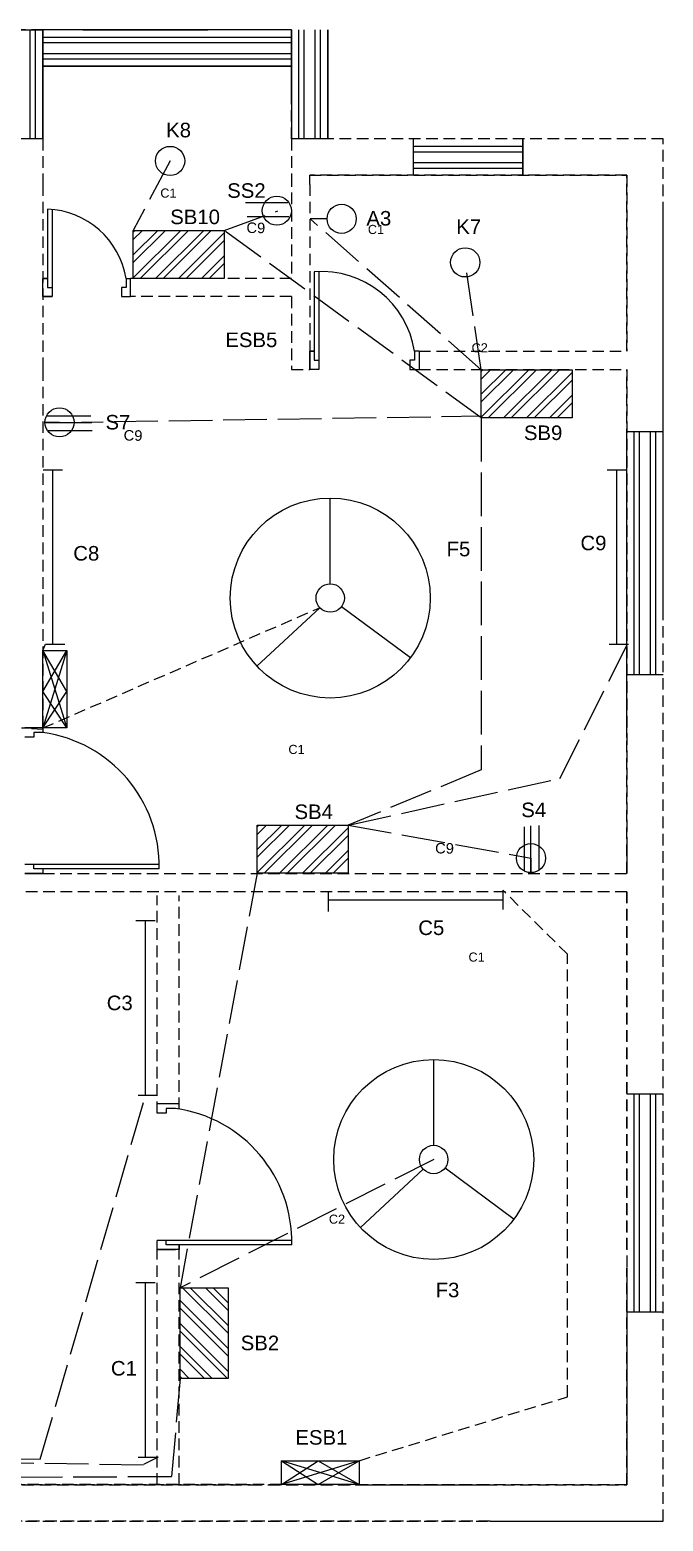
# Model space of a CAD drawing. Header units: millimetres. Extents: x 5814 to 14117, y 764 to 2474.
# Drawn here: x 13924.6 to 14098.6, y 1369.3 to 1779.3 of the extents above; entities that cross this region are included whole.
import ezdxf

# ---------------------------------------------------------------- set-up
doc = ezdxf.new("R2010")
doc.units = ezdxf.units.MM
doc.linetypes.add('ACAD_ISO02W100', pattern=[15, 12, -3])
doc.linetypes.add('HIDDEN2', pattern=[4.7625, 3.175, -1.5875])
doc.layers.get('0').update_dxf_attribs({"linetype": 'HIDDEN2'})
for name, color, linetype in [('conduit', 7, 'ACAD_ISO02W100'), ('doors', 6, 'Continuous'), ('emfittings', 7, 'Continuous'), ('fittinglabels', 7, 'Continuous'), ('fittings', 7, 'Continuous'), ('windows', 40, 'Continuous')]:
    doc.layers.add(name, color=color, linetype=linetype)
doc.layers.add('emconduit', color=1, linetype='HIDDEN2', plot=False)
doc.styles.get("Standard").update_dxf_attribs({"font": 'arial.ttf', "height": 4})

msp = doc.modelspace()

# ---------------------------------------------------------------- hatches: boundary and pattern name
at = {"layer": 'fittings'}
h = msp.add_hatch(dxfattribs=at)
h.set_pattern_fill('ANSI32', color=256, scale=0.468168)
h.set_pattern_definition([(45, (12572.997, 1195.1075), (-3.1532, 3.1532), []), (45, (12575.099, 1195.1075), (-3.1532, 3.1532), [])])
h.paths.add_polyline_path([(13952.99, 1724.164), (13952.99, 1710.936), (13977.94, 1710.936), (13977.94, 1724.164)])
h = msp.add_hatch(dxfattribs=at)
h.set_pattern_fill('ANSI32', color=256, scale=0.468168)
h.set_pattern_definition([(45, (12668.6047, 1156.7656), (-3.1532, 3.1532), []), (45, (12670.707, 1156.7656), (-3.1532, 3.1532), [])])
h.paths.add_polyline_path([(14048.597, 1685.823), (14048.597, 1672.594), (14073.548, 1672.594), (14073.548, 1685.823)])
h = msp.add_hatch(dxfattribs=at)
h.set_pattern_fill('ANSI32', color=256, scale=0.468168)
h.set_pattern_definition([(45, (12607.078, 1031.595), (-3.1532, 3.1532), []), (45, (12609.1803, 1031.595), (-3.1532, 3.1532), [])])
h.paths.add_polyline_path([(13987.071, 1560.652), (13987.071, 1547.424), (14012.021, 1547.424), (14012.021, 1560.652)])
h = msp.add_hatch(dxfattribs=at)
h.set_pattern_fill('ANSI32', color=256, scale=0.468168, angle=90)
h.set_pattern_definition([(135, (14494.902, 28.5334), (-3.1532, -3.1532), []), (135, (14494.902, 30.6356), (-3.1532, -3.1532), [])])
h.paths.add_polyline_path([(13965.845, 1408.526), (13979.073, 1408.526), (13979.073, 1433.477), (13965.845, 1433.477)])

# ---------------------------------------------------------------- linework, layer by layer
for p, q in [((13928.168, 1779.292), (13918.168, 1779.292)), ((13928.168, 1779.292), (13918.168, 1779.292)), ((13928.168, 1749.292), (13928.168, 1779.292)), ((14006.475, 1749.292), (14006.475, 1779.292)), ((13928.168, 1749.292), (13928.168, 1769.292)), ((13996.475, 1749.292), (13996.475, 1769.292)), ((13928.168, 1749.292), (13928.168, 1736.792)), ((13996.475, 1749.292), (13996.475, 1739.292)), ((14098.567, 1749.292), (14006.475, 1749.292)), ((14098.567, 1749.292), (14006.475, 1749.292)), ((14088.567, 1739.292), (14001.475, 1739.292)), ((14001.475, 1736.792), (14001.475, 1739.292)), ((14088.567, 1739.292), (14088.567, 1690.94)), ((14088.567, 1739.292), (14088.567, 1690.94)), ((14098.567, 1369.31), (14098.567, 1729.292)), ((14098.567, 1369.31), (14098.567, 1729.292)), ((14098.567, 1369.31), (14098.567, 1729.292)), ((14098.567, 1369.31), (14098.567, 1729.292)), ((13996.475, 1710.94), (13952.255, 1710.94)), ((13952.255, 1705.94), (13952.255, 1710.94)), ((13996.475, 1705.94), (13952.255, 1705.94)), ((13996.475, 1705.94), (13996.475, 1685.94)), ((14001.475, 1690.94), (14001.475, 1685.94)), ((14031.494, 1690.94), (14088.567, 1690.94)), ((14031.494, 1690.94), (14031.494, 1685.94)), ((13996.475, 1685.94), (14001.475, 1685.94)), ((14031.494, 1685.94), (14088.567, 1685.94)), ((14088.567, 1685.94), (14088.567, 1547.35)), ((14088.567, 1685.94), (14088.567, 1547.35)), ((13923.168, 1587.364), (13928.168, 1587.364)), ((14088.567, 1554.615), (14088.567, 1547.35)), ((13928.168, 1547.35), (13923.168, 1547.35)), ((13928.168, 1547.35), (14088.567, 1547.35)), ((14088.567, 1542.35), (13876.369, 1542.35)), ((14088.567, 1542.35), (13876.369, 1542.35)), ((14088.567, 1542.35), (14088.567, 1443.996)), ((14088.567, 1542.35), (14088.567, 1379.31)), ((14088.567, 1541.35), (14088.567, 1542.35)), ((13959.575, 1481.515), (13959.575, 1541.35)), ((13965.575, 1482.613), (13965.575, 1541.35)), ((13959.575, 1379.31), (13959.575, 1443.996)), ((13959.575, 1379.31), (13959.575, 1443.996)), ((13965.575, 1379.31), (13965.575, 1443.996)), ((14088.567, 1438.996), (14088.567, 1379.292)), ((13646.291, 1379.31), (13985.213, 1379.31)), ((13646.295, 1379.292), (13985.213, 1379.292)), ((13965.575, 1379.31), (13959.575, 1379.31)), ((13985.213, 1379.292), (13990.213, 1379.31)), ((13990.213, 1379.31), (14050.843, 1379.31)), ((13990.213, 1379.31), (14049.797, 1379.31)), ((14016.567, 1379.292), (14050.838, 1379.292)), ((14049.797, 1379.31), (14088.567, 1379.31)), ((14098.567, 1379.31), (14098.567, 1379.292)), ((14098.567, 1379.31), (14098.567, 1379.292)), ((13718.567, 1369.31), (14051.047, 1369.31)), ((13718.567, 1369.31), (14051.047, 1369.31)), ((13718.567, 1369.31), (14051.047, 1369.31)), ((13718.567, 1369.31), (14051.047, 1369.31)), ((14086.067, 1369.31), (14088.567, 1369.31)), ((14086.067, 1369.31), (14088.567, 1369.31)), ((14086.067, 1369.31), (14088.567, 1369.31)), ((14086.067, 1369.31), (14088.567, 1369.31)), ((14086.067, 1369.31), (14088.567, 1369.31)), ((14086.067, 1369.31), (14088.567, 1369.31)), ((14086.067, 1369.31), (14088.567, 1369.31)), ((14086.067, 1369.31), (14088.567, 1369.31))]:
    msp.add_line(p, q)
for points in [[(14098.567, 1619.31), (14098.567, 1749.292), (14006.475, 1749.292)], [(14098.567, 1619.31), (14098.567, 1749.292), (14006.475, 1749.292)], [(13996.475, 1739.292), (13996.475, 1710.94)], [(14088.567, 1690.94), (14088.567, 1739.292), (14001.475, 1739.292)], [(14001.475, 1739.292), (14088.567, 1739.292), (14088.567, 1690.94)], [(14088.567, 1690.94), (14088.567, 1739.292), (14001.475, 1739.292)], [(14088.567, 1690.94), (14088.567, 1739.292), (14001.475, 1739.292)], [(14088.567, 1690.94), (14088.567, 1739.292), (14001.475, 1739.292)], [(13928.168, 1736.792), (13928.168, 1685.94)], [(14001.475, 1736.792), (14001.475, 1685.94)], [(13928.168, 1685.94), (13928.168, 1587.364)], [(13928.168, 1685.94), (13928.168, 1587.364)], [(14088.567, 1547.35), (14088.567, 1685.94)], [(14088.567, 1685.94), (14088.567, 1547.35)], [(14088.567, 1547.35), (14088.567, 1685.94)], [(14088.567, 1542.35), (14088.567, 1443.996)], [(14088.567, 1443.996), (14088.567, 1542.35)], [(14088.567, 1542.35), (14088.567, 1443.996)], [(14088.567, 1438.996), (14088.567, 1379.31), (13990.213, 1379.31)], [(14088.567, 1379.292), (14088.567, 1438.996)], [(14088.567, 1438.996), (14088.567, 1379.31)], [(13985.213, 1379.31), (13646.291, 1379.31)], [(13985.213, 1379.31), (13646.291, 1379.31)], [(13646.295, 1379.292), (13985.213, 1379.292)], [(14050.843, 1379.31), (13990.213, 1379.31)], [(14016.567, 1379.292), (14050.838, 1379.292)], [(14051.047, 1369.31), (13718.567, 1369.31)], [(14051.047, 1369.31), (13718.567, 1369.31)], [(14051.047, 1369.31), (13718.567, 1369.31)], [(14051.047, 1369.31), (13718.567, 1369.31)]]:
    msp.add_lwpolyline(points)
msp.add_arc((14052.567, 1379.292), 36, 179.97214, 180)
at = {"layer": 'conduit'}
for p, q in [((13963.108, 1743.242), (13952.99, 1724.164)), ((13977.94, 1724.164), (13992.715, 1729.539)), ((14048.597, 1685.823), (14001.605, 1727.32)), ((13952.99, 1724.164), (13977.94, 1724.164)), ((14048.597, 1672.594), (13977.94, 1724.164)), ((14048.597, 1685.823), (14044.2, 1715.36)), ((13932.727, 1671.385), (14048.597, 1673.157)), ((14048.597, 1672.594), (14048.597, 1575.827)), ((14070.175, 1573.448), (14088.771, 1610.428)), ((14048.597, 1575.827), (14012.021, 1560.652)), ((14012.078, 1560.674), (14070.175, 1573.448)), ((13987.071, 1560.652), (14012.021, 1560.652)), ((14012.021, 1560.652), (14062.249, 1551.59)), ((13987.071, 1547.419), (13965.845, 1433.477)), ((13927.448, 1386.379), (13956.379, 1486.468)), ((14035.527, 1468.735), (13965.845, 1433.477)), ((13965.845, 1408.526), (13963.511, 1381.496)), ((13955.697, 1384.748), (13752.711, 1387.817)), ((13752.711, 1387.817), (13927.448, 1386.379)), ((13955.873, 1384.987), (13959.887, 1387.034)), ((13963.511, 1381.496), (13711.342, 1380.609))]:
    msp.add_line(p, q, dxfattribs=at)
at = {"layer": 'doors', "color": 215, "true_color": 0xa953a0}
for p, q in [((13929.418, 1729.995), (13929.418, 1708.44)), ((13929.418, 1729.995), (13929.418, 1708.44)), ((13930.668, 1729.914), (13930.668, 1705.94)), ((13930.668, 1729.897), (13930.668, 1705.94)), ((13929.418, 1710.94), (13928.168, 1710.94)), ((13951.005, 1710.94), (13952.255, 1710.94)), ((13951.005, 1710.94), (13951.005, 1708.44)), ((13952.255, 1705.94), (13952.255, 1710.94)), ((14002.725, 1712.752), (14002.725, 1688.44)), ((14002.725, 1709.995), (14002.725, 1688.44)), ((14003.975, 1712.817), (14003.975, 1685.94)), ((14003.975, 1709.897), (14003.975, 1685.94)), ((13928.168, 1705.94), (13930.668, 1705.94)), ((13930.668, 1705.94), (13928.168, 1705.94)), ((13928.168, 1705.94), (13930.668, 1705.94)), ((13929.418, 1708.44), (13930.668, 1708.44)), ((13929.418, 1708.44), (13930.668, 1708.44)), ((13949.755, 1708.44), (13949.755, 1705.94)), ((13951.005, 1708.44), (13949.755, 1708.44)), ((13949.755, 1705.94), (13952.255, 1705.94)), ((13949.755, 1705.94), (13952.255, 1705.94)), ((14001.475, 1690.94), (14002.725, 1690.94)), ((14002.725, 1690.94), (14001.475, 1690.94)), ((14001.475, 1685.94), (14001.475, 1690.94)), ((14001.475, 1690.94), (14001.475, 1685.94)), ((14030.244, 1690.94), (14030.244, 1688.44)), ((14031.494, 1690.94), (14030.244, 1690.94)), ((14030.244, 1690.94), (14030.244, 1688.44)), ((14031.494, 1690.94), (14031.494, 1685.94)), ((14003.975, 1685.94), (14001.475, 1685.94)), ((14002.725, 1688.44), (14003.975, 1688.44)), ((14002.725, 1688.44), (14003.975, 1688.44)), ((14028.994, 1688.44), (14028.994, 1685.94)), ((14030.244, 1688.44), (14028.994, 1688.44)), ((14028.994, 1688.44), (14028.994, 1685.94)), ((14028.994, 1685.94), (14031.494, 1685.94)), ((13928.168, 1587.369), (13923.168, 1587.369)), ((13928.168, 1587.369), (13923.168, 1587.369)), ((13928.168, 1587.369), (13928.168, 1586.119)), ((13928.168, 1587.369), (13928.168, 1586.119)), ((13925.668, 1584.869), (13923.168, 1584.869)), ((13925.668, 1584.869), (13923.168, 1584.869)), ((13928.168, 1586.119), (13925.668, 1586.119)), ((13925.668, 1586.119), (13925.668, 1584.869)), ((13928.168, 1586.119), (13925.668, 1586.119)), ((13925.668, 1586.119), (13925.668, 1584.869)), ((13951.919, 1549.85), (13923.168, 1549.85)), ((13960.092, 1549.85), (13923.168, 1549.85)), ((13925.668, 1548.6), (13925.668, 1549.85)), ((13925.668, 1548.6), (13925.668, 1549.85)), ((13928.168, 1547.35), (13923.168, 1547.35)), ((13951.883, 1548.6), (13925.668, 1548.6)), ((13960.115, 1548.6), (13925.668, 1548.6)), ((13965.575, 1484.015), (13959.575, 1484.015)), ((13959.575, 1481.515), (13959.575, 1484.015)), ((13962.075, 1481.515), (13959.575, 1481.515)), ((13964.575, 1482.765), (13962.075, 1482.765)), ((13962.075, 1482.765), (13962.075, 1481.515)), ((13965.536, 1484.015), (13965.536, 1482.765)), ((13988.326, 1446.496), (13959.575, 1446.496)), ((13996.499, 1446.496), (13959.575, 1446.496)), ((13959.575, 1443.996), (13959.575, 1446.496)), ((13964.575, 1443.996), (13959.575, 1443.996)), ((13959.575, 1443.996), (13964.575, 1443.996)), ((13965.59, 1443.996), (13959.575, 1443.996)), ((13962.075, 1445.246), (13962.075, 1446.496)), ((13962.075, 1445.246), (13962.075, 1446.496)), ((13988.289, 1445.246), (13962.075, 1445.246)), ((13996.521, 1445.246), (13962.075, 1445.246)), ((13965.59, 1445.246), (13965.59, 1443.996)), ((13965.59, 1443.996), (13965.59, 1445.246))]:
    msp.add_line(p, q, dxfattribs=at)
at = {"layer": 'doors'}
for p, q in [((13928.168, 1710.94), (13929.418, 1710.94)), ((13928.168, 1705.94), (13928.168, 1710.94)), ((13928.168, 1710.94), (13929.418, 1710.94)), ((13928.168, 1705.94), (13928.168, 1710.94)), ((13923.168, 1547.35), (13928.168, 1547.35))]:
    msp.add_line(p, q, dxfattribs=at)
at = {"layer": 'doors', "color": 215, "true_color": 0xa953a0}
for points in [[(14002.725, 1690.94), (14001.475, 1690.94)], [(13928.168, 1548.6), (13928.168, 1547.35)], [(13928.168, 1548.6), (13928.168, 1547.35)], [(13965.59, 1445.246), (13965.59, 1443.996)]]:
    msp.add_lwpolyline(points, dxfattribs=at)
for centre, radius, start, end in [((13928.572, 1707.281), 22.73, 9.26547, 87.86572), ((14004.701, 1686.979), 25.849, 8.81558, 94.38491), ((13923.106, 1549.449), 37.018, 358.68502, 82.1411), ((13959.513, 1446.095), 37.018, 358.68502, 82.1411)]:
    msp.add_arc(centre, radius, start, end, dxfattribs=at)
at = {"layer": 'emconduit'}
for p, q in [((13928.168, 1587.364), (14004.24, 1620.418)), ((13928.18, 1608.676), (13928.844, 1610.367)), ((13928.18, 1587.369), (13922.317, 1587.359)), ((13928.168, 1586.909), (13922.317, 1587.359)), ((14072.273, 1525.182), (14054.532, 1542.789)), ((14072.273, 1403.503), (14072.273, 1525.182)), ((14015.057, 1385.943), (14072.273, 1403.503)), ((13993.751, 1379.404), (13811.782, 1379.292))]:
    msp.add_line(p, q, dxfattribs=at)
at = {"layer": 'emfittings'}
for p, q in [((13934.719, 1597.398), (13928.18, 1608.676)), ((13928.18, 1608.676), (13934.719, 1587.369)), ((13928.18, 1597.398), (13934.719, 1608.676)), ((13934.719, 1608.676), (13928.18, 1587.369)), ((13928.18, 1587.369), (13934.719, 1597.398)), ((13934.719, 1587.369), (13928.18, 1597.398)), ((13993.751, 1385.943), (14003.779, 1379.404)), ((14015.057, 1385.943), (13993.751, 1379.404)), ((13993.751, 1379.404), (14003.779, 1385.943)), ((14015.057, 1379.404), (13993.751, 1385.943)), ((14003.779, 1379.404), (14015.057, 1385.943)), ((14003.779, 1385.943), (14015.057, 1379.404))]:
    msp.add_line(p, q, dxfattribs=at)
for points in [[(13928.18, 1587.369), (13928.18, 1608.676), (13934.719, 1608.676), (13934.719, 1587.369)], [(13993.751, 1385.943), (14015.057, 1385.943), (14015.057, 1379.404), (13993.751, 1379.404)]]:
    msp.add_lwpolyline(points, close=True, dxfattribs=at)
at = {"layer": 'fittings'}
for p, q in [((13995.464, 1731.71), (13983.866, 1731.71)), ((13995.74, 1727.881), (13984.274, 1727.881)), ((14006.233, 1727.32), (14001.605, 1727.32)), ((13929.253, 1673.157), (13941.299, 1673.157)), ((13932.727, 1671.385), (13928.828, 1671.385)), ((13928.828, 1671.385), (13941.575, 1671.385)), ((13929.543, 1669.134), (13941.727, 1669.134)), ((13928.246, 1658.367), (13933.554, 1658.367)), ((13930.9, 1650.021), (13930.9, 1658.367)), ((13930.9, 1610.367), (13930.9, 1658.367)), ((14083.16, 1658.367), (14088.468, 1658.367)), ((14085.814, 1650.021), (14085.814, 1658.367)), ((14085.814, 1610.367), (14085.814, 1658.367)), ((13930.9, 1610.367), (13930.9, 1650.021)), ((14007.099, 1626.978), (14007.099, 1650.548)), ((14085.814, 1610.367), (14085.814, 1650.021)), ((14004.24, 1620.418), (13986.975, 1604.372)), ((14010.234, 1620.751), (14029.169, 1606.714)), ((13928.844, 1610.367), (13934.151, 1610.367)), ((14083.758, 1610.367), (14089.065, 1610.367)), ((14060.478, 1548.116), (14060.478, 1560.162)), ((14062.249, 1547.691), (14062.249, 1560.438)), ((14064.501, 1548.406), (14064.501, 1560.59)), ((14062.249, 1551.59), (14062.249, 1547.691)), ((14006.532, 1542.191), (14006.532, 1536.884)), ((14054.532, 1542.789), (14054.532, 1537.482)), ((14006.532, 1540.135), (14046.186, 1540.135)), ((14006.532, 1540.135), (14054.532, 1540.135)), ((14046.186, 1540.135), (14054.532, 1540.135)), ((13953.726, 1534.468), (13959.033, 1534.468)), ((13956.379, 1526.121), (13956.379, 1534.468)), ((13956.379, 1486.468), (13956.379, 1534.468)), ((13956.379, 1486.468), (13956.379, 1526.121)), ((14035.527, 1472.637), (14035.527, 1496.208)), ((13954.323, 1486.468), (13959.63, 1486.468)), ((14032.668, 1466.078), (14015.403, 1450.032)), ((14038.662, 1466.41), (14057.597, 1452.373)), ((13953.726, 1434.929), (13959.033, 1434.929)), ((13956.379, 1426.583), (13956.379, 1434.929)), ((13956.379, 1386.929), (13956.379, 1434.929)), ((13956.379, 1386.929), (13956.379, 1426.583)), ((13954.323, 1386.929), (13959.63, 1386.929)), ((14051.047, 1369.31), (14086.067, 1369.31)), ((14051.047, 1369.31), (14086.067, 1369.31)), ((14086.067, 1369.31), (14098.567, 1369.31)), ((14086.067, 1369.31), (14098.567, 1369.31))]:
    msp.add_line(p, q, dxfattribs=at)
for points in [[(13952.99, 1724.164), (13977.94, 1724.164), (13977.94, 1710.936), (13952.99, 1710.936)], [(14048.597, 1685.823), (14073.548, 1685.823), (14073.548, 1672.594), (14048.597, 1672.594)], [(13987.071, 1560.652), (14012.021, 1560.652), (14012.021, 1547.424), (13987.071, 1547.424)], [(13965.845, 1408.526), (13965.845, 1433.477), (13979.073, 1433.477), (13979.073, 1408.526)]]:
    msp.add_lwpolyline(points, close=True, dxfattribs=at)
for centre, radius in [((13963.108, 1743.242), 4.013), ((13992.433, 1729.567), 4), ((14010.233, 1727.32), 4), ((14044.2, 1715.36), 4.013), ((13932.727, 1671.385), 4), ((14007.099, 1623.075), 27.473), ((14007.099, 1623.075), 3.903), ((14062.249, 1551.59), 4), ((14035.527, 1468.735), 27.473), ((14035.527, 1468.735), 3.903)]:
    msp.add_circle(centre, radius, dxfattribs=at)
at = {"layer": 'windows', "color": 31, "true_color": 0xfecc66}
for p, q in [((13918.168, 1779.292), (13928.168, 1779.292)), ((13928.168, 1769.292), (13928.168, 1779.292)), ((13928.168, 1749.292), (13918.168, 1749.292)), ((14006.475, 1749.292), (13996.475, 1749.292)), ((14029.975, 1739.292), (14029.975, 1749.292)), ((14059.975, 1749.292), (14059.975, 1739.292)), ((14088.567, 1668.827), (14098.567, 1668.827)), ((14088.567, 1602.105), (14098.567, 1602.105)), ((14088.567, 1486.831), (14098.567, 1486.831)), ((14088.567, 1426.831), (14098.567, 1426.831))]:
    msp.add_line(p, q, dxfattribs=at)
at = {"layer": 'windows'}
for p, q in [((13928.168, 1766.792), (13928.168, 1779.292)), ((13996.475, 1779.292), (13928.168, 1779.292)), ((13996.475, 1779.292), (13928.168, 1779.292)), ((13928.168, 1779.292), (13928.168, 1749.292)), ((13939.18, 1779.292), (13973.514, 1779.292)), ((13996.475, 1760.304), (13996.475, 1779.292)), ((13996.475, 1779.292), (13996.475, 1749.292)), ((13996.475, 1779.292), (13996.475, 1749.292)), ((14006.475, 1779.292), (14006.475, 1749.292)), ((13996.475, 1769.292), (13928.168, 1769.292)), ((13928.168, 1749.292), (13918.168, 1749.292)), ((14006.475, 1749.292), (13996.475, 1749.292)), ((14059.975, 1739.292), (14059.975, 1749.292))]:
    msp.add_line(p, q, dxfattribs=at)
at = {"layer": 'windows', "color": 31, "true_color": 0xfecc66}
for points in [[(13924.668, 1749.292), (13924.668, 1779.292)], [(13926.168, 1749.292), (13926.168, 1779.292)], [(13928.168, 1777.292), (13996.475, 1777.292)], [(13928.168, 1775.792), (13996.475, 1775.792)], [(13998.475, 1749.292), (13998.475, 1779.292)], [(13999.975, 1749.292), (13999.975, 1779.292)], [(14002.975, 1749.292), (14002.975, 1779.292)], [(14004.475, 1749.292), (14004.475, 1779.292)], [(13928.168, 1772.792), (13996.475, 1772.792)], [(13928.168, 1771.292), (13996.475, 1771.292)], [(14029.975, 1747.292), (14059.975, 1747.292)], [(14029.975, 1745.792), (14059.975, 1745.792)], [(14029.975, 1742.792), (14059.975, 1742.792)], [(14029.975, 1741.292), (14059.975, 1741.292)], [(14090.567, 1602.105), (14090.567, 1668.827)], [(14092.067, 1602.105), (14092.067, 1668.827)], [(14095.067, 1602.105), (14095.067, 1668.827)], [(14096.567, 1602.105), (14096.567, 1668.827)], [(14090.567, 1602.105), (14090.567, 1635.531)], [(14092.067, 1602.105), (14092.067, 1635.531)], [(14095.067, 1602.105), (14095.067, 1635.531)], [(14096.567, 1602.105), (14096.567, 1635.531)], [(14090.567, 1426.831), (14090.567, 1486.831)], [(14092.067, 1426.831), (14092.067, 1486.831)], [(14095.067, 1426.831), (14095.067, 1486.831)], [(14096.567, 1426.831), (14096.567, 1486.831)]]:
    msp.add_lwpolyline(points, dxfattribs=at)
at = {"layer": 'windows'}
for points in [[(13928.168, 1779.292), (13928.168, 1749.292)], [(13928.168, 1749.292), (13928.168, 1779.292)], [(13928.168, 1779.292), (13928.168, 1749.292)], [(13928.168, 1779.292), (13928.168, 1749.292)], [(14006.475, 1779.292), (14006.475, 1749.292)], [(14006.475, 1749.292), (14006.475, 1779.292)], [(14006.475, 1779.292), (14006.475, 1749.292)], [(14006.475, 1779.292), (14006.475, 1749.292)], [(13996.475, 1769.292), (13928.168, 1769.292)], [(13928.168, 1769.292), (13996.475, 1769.292)], [(13996.475, 1769.292), (13928.168, 1769.292)], [(13996.475, 1769.292), (13928.168, 1769.292)], [(14088.567, 1584.683), (14088.567, 1668.827)]]:
    msp.add_lwpolyline(points, dxfattribs=at)

# ---------------------------------------------------------------- texts
at = {"layer": 'conduit'}
for s, p in [('C1', (13960.418, 1733.167)), ('C1', (14017.439, 1723.165)), ('C2', (14045.932, 1690.629)), ('C1', (13995.614, 1580.222)), ('C1', (14045.086, 1523.138)), ('C2', (14006.724, 1451.087))]:
    msp.add_text(s, height=2.5, dxfattribs=at).set_placement(p)
for p in [(13984.057, 1723.465), (13950.324, 1666.399), (14035.897, 1552.898)]:
    msp.add_text('C9', height=2.8915, rotation=358.9405, dxfattribs=at).set_placement(p)
at = {"layer": 'fittinglabels', "char_height": 4, "attachment_point": 1}
for s, width, gutter_width, heights, insert in [('K8', 13.79444, 12.5, [0], (13962.024, 1753.739)), ('SS2', 6.95023, 12.5, [2.585], (13978.801, 1737.108)), ('SB10', 11.42588, 12.5, [0], (13963.145, 1729.868)), ('A3', 9.22296, 20, [0], (14017.048, 1729.483)), ('K7', 10.08506, 12.5, [0], (14041.728, 1727.188)), ('ESB5', 9.99418, 12.5, [0], (13978.288, 1696.071)), ('S7', 8.19715, 20, [0], (13945.365, 1673.425)), ('SB9', 11.42588, 12.5, [0], (14060.315, 1670.52)), ('C9', 12.51709, 12.5, [0], (14075.85, 1640.22)), ('C8', 12.51709, 12.5, [0], (13936.51, 1637.388)), ('F5', 8.32382, 12.5, [0], (14039.07, 1638.557)), ('SB4', 11.42588, 12.5, [0], (13997.295, 1566.334)), ('S4', 8.19715, 20, [0], (14059.58, 1566.856)), ('C5', 12.51709, 12.5, [14.989], (14031.299, 1534.449)), ('C3', 12.51709, 12.5, [0], (13945.705, 1513.787)), ('F3', 8.32382, 12.5, [0], (14036.055, 1434.867)), ('SB2', 11.42588, 12.5, [0], (13982.51, 1420.31)), ('C1', 12.51709, 12.5, [0], (13946.854, 1413.342)), ('ESB1', 9.99418, 12.5, [0], (13997.53, 1394.344))]:
    msp.add_mtext_dynamic_manual_height_columns(s, width=width, gutter_width=gutter_width, heights=heights, dxfattribs=dict(at, insert=insert))

doc.saveas('drawing.dxf')
